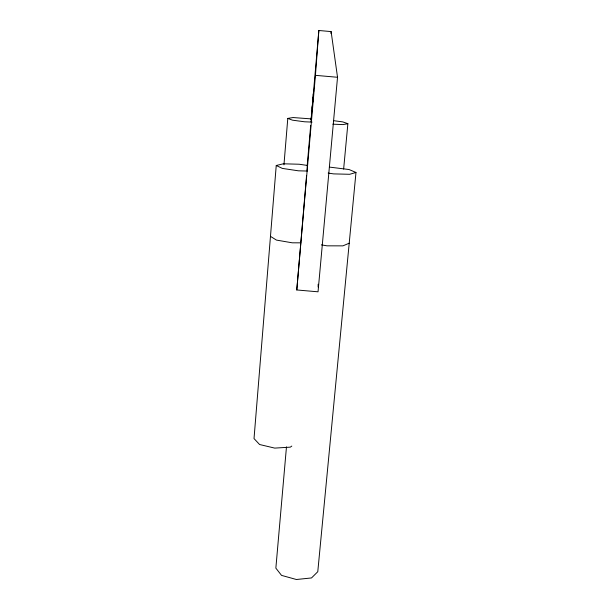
<?xml version="1.0" encoding="UTF-8"?>
<svg xmlns="http://www.w3.org/2000/svg" width="610" height="610" viewBox="0 0 610 610"><rect width="100%" height="100%" fill="white"/><g stroke="black" fill="none" stroke-linecap="round" stroke-linejoin="round"><path stroke-width="0.91" d="M318.115 287.074L318.161 284.229M296.78 289.963L315.439 75.343L318.847 30.5L331.116 31.583L337.528 77.279L318.039 291.809L296.78 289.963L306.555 175.588M307.509 165.462L299.22 164.235L283.33 163.8L276.238 165.501L254.019 438.582L259.585 444.515L274.721 448.106L290.314 447.153L291.793 446.07M312.823 100.581L313.09 97.371M283.955 164.837L287.79 118.409L293.044 117.547L311.413 118.904M311.558 115.031L311.405 116.823L311.496 115.816M312.35 105.919L311.878 111.477M312.671 102.144L312.777 100.871M312.137 108.237L313.418 93.482M311.001 121.741L311.405 117.044L311.176 119.644M307.028 170.114L307.577 163.716L307.265 167.224M313.57 91.843L313.677 90.661L313.311 94.908M307.226 165.257L310.681 125.5M311.115 119.529L318.847 30.5M286.471 446.848L275.857 568.139L281.53 575.382L296.399 579.5L311.512 577.944L317.779 571.715L355.981 172.462L349.057 169.534L329.545 167.109M330.948 33.474L331.116 31.583M343.636 169.092L347.875 123.67L342.721 121.893L333.533 120.673M349.21 243.199L342.919 245.86L326.998 245.83L321.356 244.862M355.981 172.462L349.69 174.292L333.594 173.888L328.188 173.08M347.875 123.67L343.079 124.593L332.839 124.181M300.776 242.833L292.243 242.81L276.444 240.088L270.474 236.36M307.44 171.052L298.397 170.815L282.361 168.413L276.238 165.501M312.076 122.099L304.565 121.786L292.495 120.17L287.79 118.409M315.439 75.343L337.528 77.279"/></g></svg>
